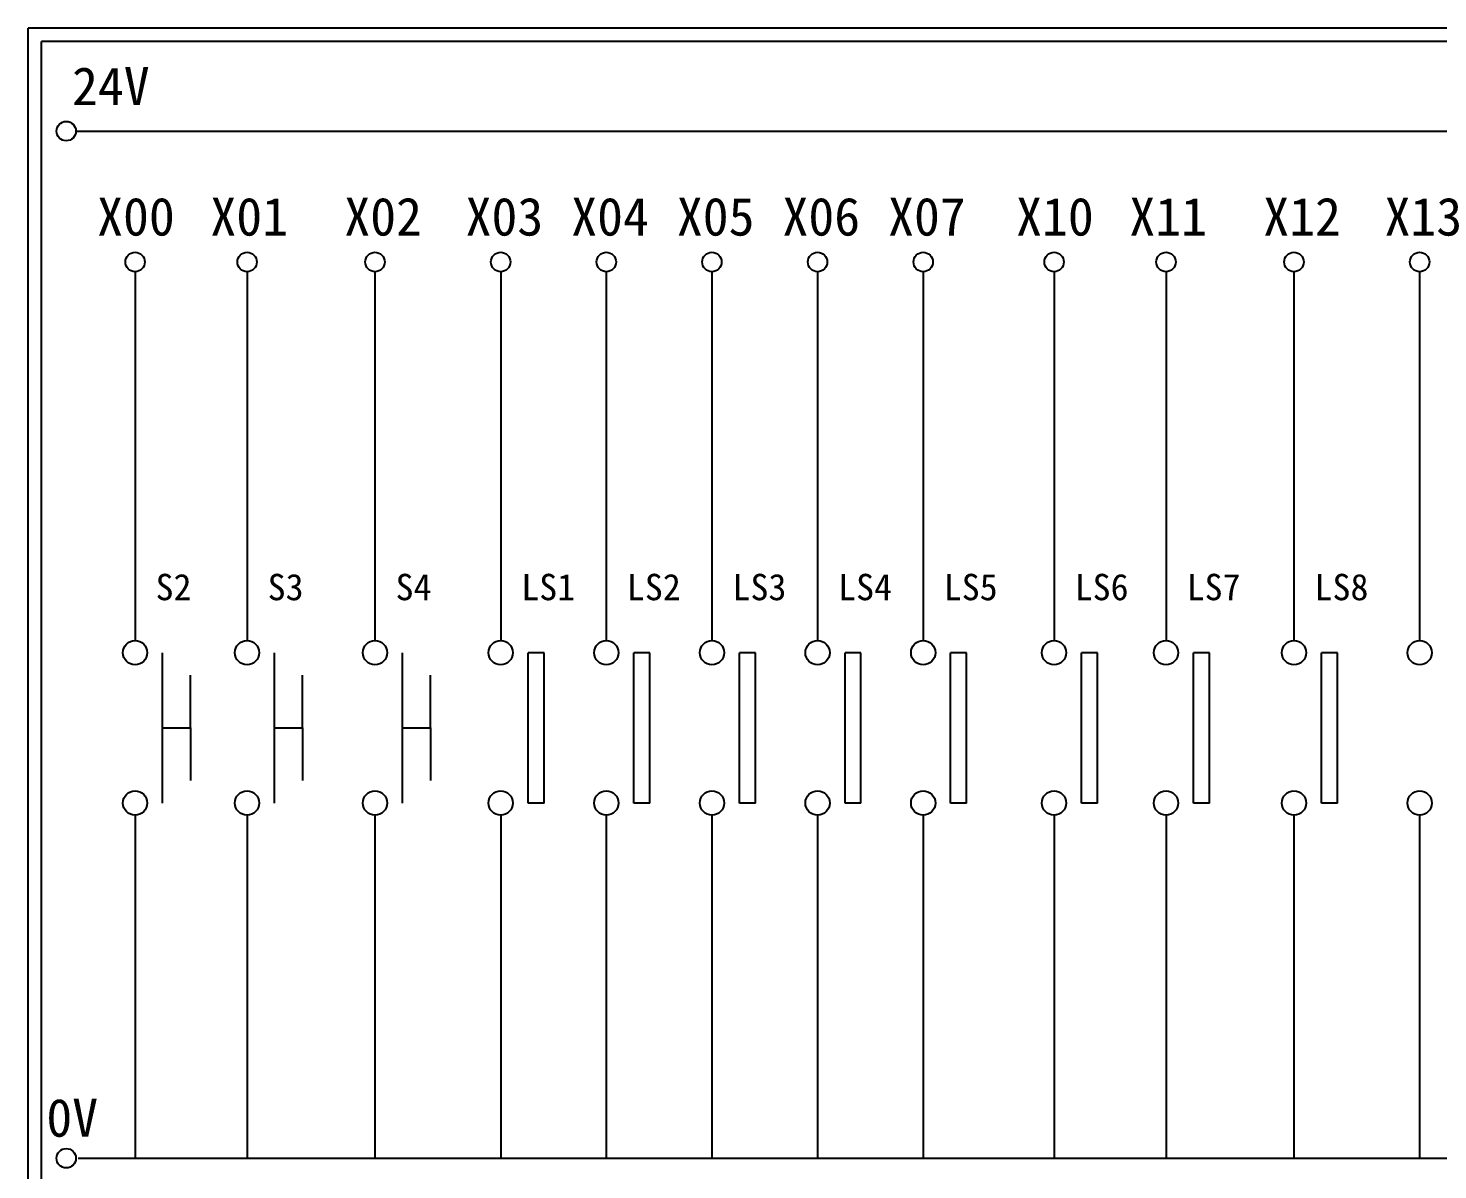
# Model space of a CAD drawing. Extents: x 325 to 612, y 3 to 207.
# Drawn here: x 325.3 to 458.8, y 98.9 to 207 of the extents above; entities that cross this region are included whole.
import ezdxf

# ---------------------------------------------------------------- set-up
doc = ezdxf.new("R2010")
doc.units = 0
doc.layers.get('0').update_dxf_attribs({"linetype": 'CONTINUOUS'})
doc.layers.add('圖框層', color=7, linetype='CONTINUOUS')
doc.layers.add('標尺寸層', color=3, linetype='CONTINUOUS')
doc.styles.add('STSL', font='KAIU.TTF')

msp = doc.modelspace()

# ---------------------------------------------------------------- linework, layer by layer
for p, q in [((374.16, 147.83), (372.65, 147.83)), ((384.16, 147.83), (382.65, 147.83)), ((394.16, 147.83), (392.65, 147.83)), ((404.16, 147.83), (402.65, 147.83)), ((414.16, 147.83), (412.65, 147.83)), ((426.55, 147.83), (425.04, 147.83)), ((437.15, 147.83), (435.65, 147.83)), ((449.26, 147.83), (447.76, 147.83)), ((374.16, 133.6), (372.65, 133.6)), ((384.16, 133.6), (382.65, 133.6)), ((394.16, 133.6), (392.65, 133.6)), ((404.16, 133.6), (402.65, 133.6)), ((414.16, 133.6), (412.65, 133.6)), ((426.55, 133.6), (425.04, 133.6)), ((437.15, 133.6), (435.65, 133.6)), ((449.26, 133.6), (447.76, 133.6))]:
    msp.add_line(p, q)
at = {"layer": '圖框層', "color": 7}
for p, q in [((612.32, 206.97), (325.32, 206.97)), ((325.32, 3), (325.32, 206.97)), ((611.07, 205.72), (326.57, 205.72)), ((326.57, 4.25), (326.57, 205.72))]:
    msp.add_line(p, q, dxfattribs=at)
at = {"layer": '標尺寸層', "color": 7}
for p, q in [((329.84, 197.22), (607.44, 197.22)), ((335.44, 183.91), (335.44, 148.99)), ((346.04, 183.91), (346.04, 148.99)), ((358.15, 183.91), (358.15, 148.99)), ((370.05, 183.91), (370.05, 148.99)), ((380.05, 183.91), (380.05, 148.99)), ((390.05, 183.91), (390.05, 148.99)), ((400.05, 183.91), (400.05, 148.99)), ((410.05, 183.91), (410.05, 148.99)), ((422.44, 183.91), (422.44, 148.99)), ((433.04, 183.91), (433.04, 148.99)), ((445.15, 183.91), (445.15, 148.99)), ((457.05, 183.91), (457.05, 148.99)), ((338.04, 133.6), (338.04, 147.83)), ((348.64, 133.6), (348.64, 147.83)), ((360.76, 133.6), (360.76, 147.83)), ((372.65, 133.6), (372.65, 147.83)), ((374.16, 133.6), (374.16, 147.83)), ((382.65, 133.6), (382.65, 147.83)), ((384.16, 133.6), (384.16, 147.83)), ((392.65, 133.6), (392.65, 147.83)), ((394.16, 133.6), (394.16, 147.83)), ((402.65, 133.6), (402.65, 147.83)), ((404.16, 133.6), (404.16, 147.83)), ((412.65, 133.6), (412.65, 147.83)), ((414.16, 133.6), (414.16, 147.83)), ((425.04, 133.6), (425.04, 147.83)), ((426.55, 133.6), (426.55, 147.83)), ((435.65, 133.6), (435.65, 147.83)), ((437.15, 133.6), (437.15, 147.83)), ((447.76, 133.6), (447.76, 147.83)), ((449.26, 133.6), (449.26, 147.83)), ((335.44, 132.45), (335.44, 99.96)), ((346.04, 132.46), (346.04, 99.96)), ((346.04, 132.45), (346.04, 99.96)), ((358.15, 132.46), (358.15, 99.96)), ((358.15, 132.45), (358.15, 99.96)), ((370.05, 132.46), (370.05, 99.96)), ((370.05, 132.45), (370.05, 99.96)), ((380.05, 132.46), (380.05, 99.96)), ((380.05, 132.45), (380.05, 99.96)), ((390.05, 132.46), (390.05, 99.96)), ((390.05, 132.45), (390.05, 99.96)), ((400.05, 132.46), (400.05, 99.96)), ((400.05, 132.45), (400.05, 99.96)), ((410.05, 132.46), (410.05, 99.96)), ((410.05, 132.45), (410.05, 99.96)), ((422.44, 132.45), (422.44, 99.96)), ((433.04, 132.46), (433.04, 99.96)), ((433.04, 132.45), (433.04, 99.96)), ((445.15, 132.46), (445.15, 99.96)), ((445.15, 132.45), (445.15, 99.96)), ((457.05, 132.46), (457.05, 99.96)), ((457.05, 132.45), (457.05, 99.96)), ((330.05, 99.96), (607.44, 99.96))]:
    msp.add_line(p, q, dxfattribs=at)
at = {"layer": '標尺寸層'}
for p, q in [((340.69, 140.72), (340.69, 145.72)), ((351.29, 140.72), (351.29, 145.72)), ((363.41, 140.72), (363.41, 145.72)), ((338.04, 140.72), (340.69, 140.72)), ((340.69, 140.72), (340.69, 135.72)), ((348.64, 140.72), (351.29, 140.72)), ((351.29, 140.72), (351.29, 135.72)), ((360.76, 140.72), (363.41, 140.72)), ((363.41, 140.72), (363.41, 135.72))]:
    msp.add_line(p, q, dxfattribs=at)
at = {"layer": '標尺寸層', "color": 7}
for centre, radius in [((328.92, 197.22), 0.92), ((335.44, 184.83), 0.92), ((346.04, 184.83), 0.92), ((358.15, 184.83), 0.92), ((370.05, 184.83), 0.92), ((380.05, 184.83), 0.92), ((390.05, 184.83), 0.92), ((400.05, 184.83), 0.92), ((410.05, 184.83), 0.92), ((422.44, 184.83), 0.92), ((433.04, 184.83), 0.92), ((445.15, 184.83), 0.92), ((457.05, 184.83), 0.92), ((335.44, 147.83), 1.15), ((346.04, 147.83), 1.15), ((358.15, 147.83), 1.15), ((370.05, 147.83), 1.15), ((380.05, 147.83), 1.15), ((390.05, 147.83), 1.15), ((400.05, 147.83), 1.15), ((410.05, 147.83), 1.15), ((422.44, 147.83), 1.15), ((433.04, 147.83), 1.15), ((445.15, 147.83), 1.15), ((457.05, 147.83), 1.15), ((335.44, 133.6), 1.15), ((346.04, 133.6), 1.15), ((358.15, 133.6), 1.15), ((370.05, 133.6), 1.15), ((380.05, 133.6), 1.15), ((390.05, 133.6), 1.15), ((400.05, 133.6), 1.15), ((410.05, 133.6), 1.15), ((422.44, 133.6), 1.15), ((433.04, 133.6), 1.15), ((445.15, 133.6), 1.15), ((457.05, 133.6), 1.15), ((328.92, 99.96), 0.92)]:
    msp.add_circle(centre, radius, dxfattribs=at)

# ---------------------------------------------------------------- texts
at = {"layer": '圖框層', "color": 4, "style": 'STSL'}
for s, height, p in [('24V', 3.6, (329.47, 199.68)), ('X00', 3.6, (331.85, 187.33)), ('X01', 3.6, (342.57, 187.33)), ('X02', 3.6, (355.25, 187.33)), ('X03', 3.6, (366.73, 187.33)), ('X04', 3.6, (376.73, 187.33)), ('X05', 3.6, (386.73, 187.33)), ('X06', 3.6, (396.73, 187.33)), ('X07', 3.6, (406.73, 187.33)), ('X10', 3.6, (418.85, 187.33)), ('X11', 3.6, (429.57, 187.33)), ('X12', 3.6, (442.25, 187.33)), ('X13', 3.6, (453.73, 187.33)), ('S2', 2.5, (337.38, 152.8)), ('S3', 2.5, (347.99, 152.8)), ('S4', 2.5, (360.1, 152.8)), ('LS1', 2.5, (372, 152.8)), ('LS2', 2.5, (382, 152.8)), ('LS3', 2.5, (392, 152.8)), ('LS4', 2.5, (402, 152.8)), ('LS5', 2.5, (412, 152.8)), ('LS6', 2.5, (424.39, 152.8)), ('LS7', 2.5, (434.99, 152.8)), ('LS8', 2.5, (447.1, 152.8)), ('0V', 3.6, (327.04, 102))]:
    msp.add_text(s, height=height, dxfattribs=at).set_placement(p)

doc.saveas('drawing.dxf')
